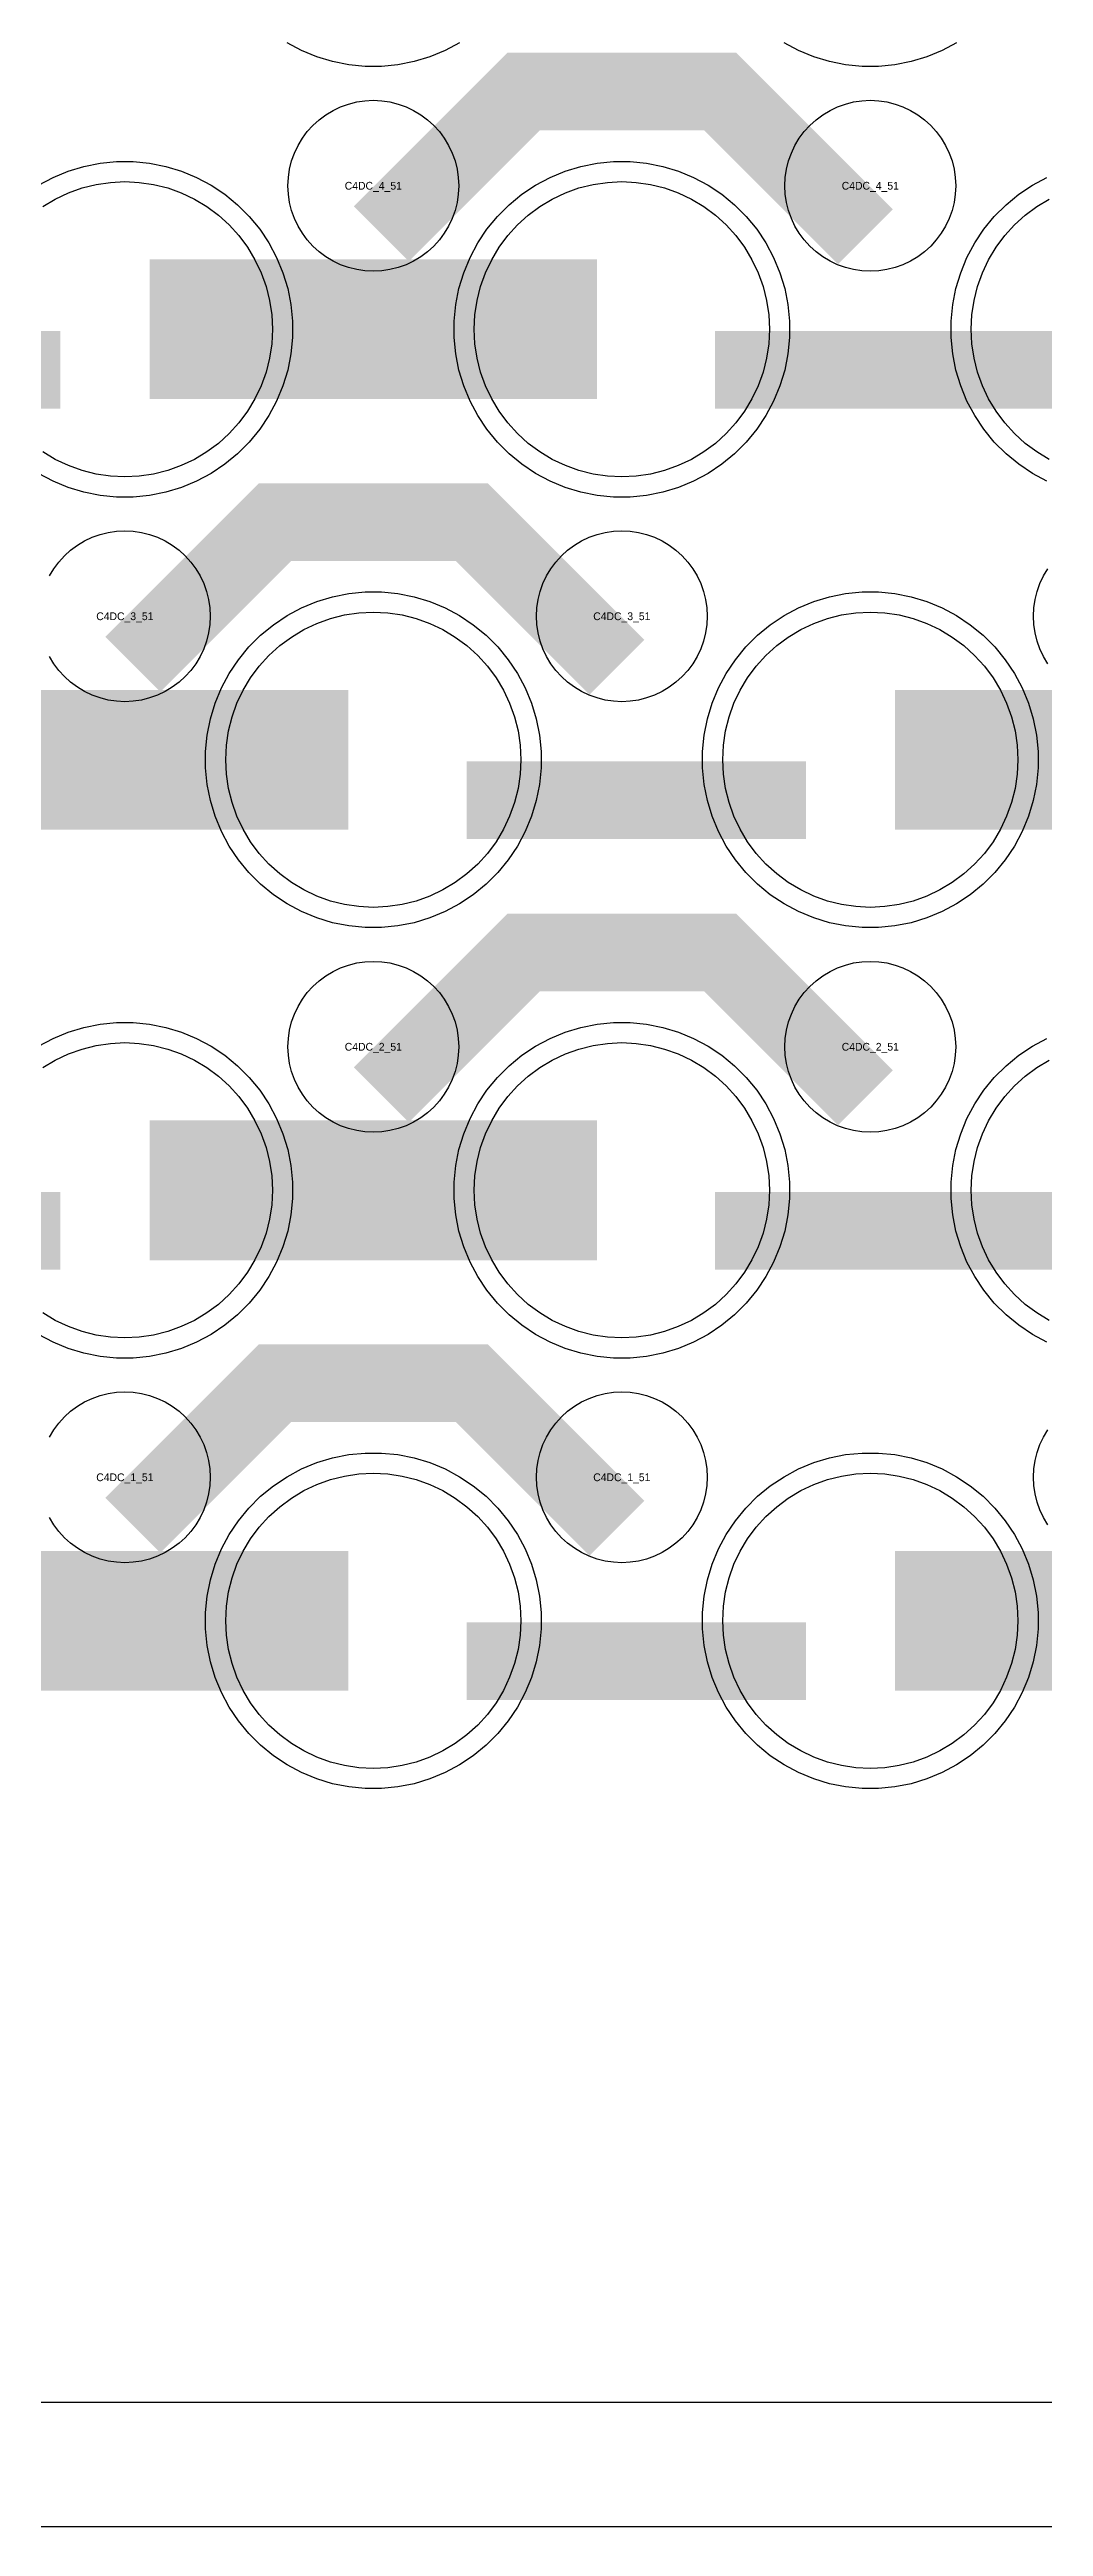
# Model space of a CAD drawing. Extents: x -11880 to 11880, y -14992 to 14992.
# Drawn here: x 4296 to 4616, y -14992 to -14195 of the extents above; entities that cross this region are included whole.
import ezdxf
from ezdxf.enums import TextEntityAlignment as Align

# ---------------------------------------------------------------- set-up
doc = ezdxf.new("R2010")
doc.units = 0
doc.header["$MEASUREMENT"] = 0
for name, color, linetype in [('GDS_775_DT_237', 138, 'CONTINUOUS'), ('OUTLINE', 30, 'CONTINUOUS'), ('RDL1_FS', 34, 'CONTINUOUS'), ('RDL_BS', 160, 'CONTINUOUS')]:
    doc.layers.add(name, color=color, linetype=linetype)

msp = doc.modelspace()

# ---------------------------------------------------------------- linework, layer by layer
at = {"layer": 'OUTLINE'}
for points in [[(-11880, -14992.5), (11880, -14992.5), (11880, 14992.5), (-11880, 14992.5)], [(-11840, -14952.5), (11840, -14952.5), (11840, 14952.5), (-11840, 14952.5)]]:
    msp.add_lwpolyline(points, close=True, dxfattribs=at)
at = {"layer": 'RDL1_FS', "color": 241, "true_color": 0xf7abae}
for points in [[(4293.605, -14245.808), (4297.605, -14243.41), (4301.819, -14241.418), (4306.209, -14239.846), (4310.732, -14238.714), (4315.343, -14238.03), (4320, -14237.801), (4324.657, -14238.03), (4329.268, -14238.714), (4333.791, -14239.846), (4338.181, -14241.418), (4342.395, -14243.41), (4346.395, -14245.808), (4350.14, -14248.586), (4353.594, -14251.716), (4356.724, -14255.17), (4359.502, -14258.915), (4361.9, -14262.915), (4363.892, -14267.129), (4365.464, -14271.519), (4366.596, -14276.042), (4367.28, -14280.653), (4367.509, -14285.31), (4367.28, -14289.967), (4366.596, -14294.578), (4365.464, -14299.101), (4363.892, -14303.491), (4361.9, -14307.705), (4359.502, -14311.705), (4356.724, -14315.45), (4353.594, -14318.904), (4350.14, -14322.034), (4346.395, -14324.812), (4342.395, -14327.21), (4338.181, -14329.202), (4333.791, -14330.774), (4329.268, -14331.906), (4324.657, -14332.59), (4320, -14332.819), (4315.343, -14332.59), (4310.732, -14331.906), (4306.209, -14330.774), (4301.819, -14329.202), (4297.605, -14327.21), (4293.605, -14324.812)], [(4617.605, -14327.21), (4613.605, -14324.812), (4609.86, -14322.034), (4606.406, -14318.904), (4603.276, -14315.45), (4600.498, -14311.705), (4598.1, -14307.705), (4596.108, -14303.491), (4594.536, -14299.101), (4593.404, -14294.578), (4592.72, -14289.967), (4592.491, -14285.31), (4592.72, -14280.653), (4593.404, -14276.042), (4594.536, -14271.519), (4596.108, -14267.129), (4598.1, -14262.915), (4600.498, -14258.915), (4603.276, -14255.17), (4606.406, -14251.716), (4609.86, -14248.586), (4613.605, -14245.808), (4617.605, -14243.41)], [(4293.605, -14522.933), (4297.605, -14520.535), (4301.819, -14518.543), (4306.209, -14516.971), (4310.732, -14515.839), (4315.343, -14515.155), (4320, -14514.926), (4324.657, -14515.155), (4329.268, -14515.839), (4333.791, -14516.971), (4338.181, -14518.543), (4342.395, -14520.535), (4346.395, -14522.933), (4350.14, -14525.711), (4353.594, -14528.841), (4356.724, -14532.295), (4359.502, -14536.04), (4361.9, -14540.04), (4363.892, -14544.254), (4365.464, -14548.644), (4366.596, -14553.167), (4367.28, -14557.778), (4367.509, -14562.435), (4367.28, -14567.092), (4366.596, -14571.703), (4365.464, -14576.226), (4363.892, -14580.616), (4361.9, -14584.83), (4359.502, -14588.83), (4356.724, -14592.575), (4353.594, -14596.029), (4350.14, -14599.159), (4346.395, -14601.937), (4342.395, -14604.335), (4338.181, -14606.327), (4333.791, -14607.899), (4329.268, -14609.031), (4324.657, -14609.715), (4320, -14609.944), (4315.343, -14609.715), (4310.732, -14609.031), (4306.209, -14607.899), (4301.819, -14606.327), (4297.605, -14604.335), (4293.605, -14601.937)], [(4617.605, -14604.335), (4613.605, -14601.937), (4609.86, -14599.159), (4606.406, -14596.029), (4603.276, -14592.575), (4600.498, -14588.83), (4598.1, -14584.83), (4596.108, -14580.616), (4594.536, -14576.226), (4593.404, -14571.703), (4592.72, -14567.092), (4592.491, -14562.435), (4592.72, -14557.778), (4593.404, -14553.167), (4594.536, -14548.644), (4596.108, -14544.254), (4598.1, -14540.04), (4600.498, -14536.04), (4603.276, -14532.295), (4606.406, -14528.841), (4609.86, -14525.711), (4613.605, -14522.933), (4617.605, -14520.535)]]:
    msp.add_lwpolyline(points, dxfattribs=at)
for points in [[(4480, -14332.819), (4475.343, -14332.59), (4470.732, -14331.906), (4466.209, -14330.774), (4461.819, -14329.202), (4457.605, -14327.21), (4453.605, -14324.812), (4449.86, -14322.034), (4446.406, -14318.904), (4443.276, -14315.45), (4440.498, -14311.705), (4438.1, -14307.705), (4436.108, -14303.491), (4434.536, -14299.101), (4433.404, -14294.578), (4432.72, -14289.967), (4432.491, -14285.31), (4432.72, -14280.653), (4433.404, -14276.042), (4434.536, -14271.519), (4436.108, -14267.129), (4438.1, -14262.915), (4440.498, -14258.915), (4443.276, -14255.17), (4446.406, -14251.716), (4449.86, -14248.586), (4453.605, -14245.808), (4457.605, -14243.41), (4461.819, -14241.418), (4466.209, -14239.846), (4470.732, -14238.714), (4475.343, -14238.03), (4480, -14237.801), (4484.657, -14238.03), (4489.268, -14238.714), (4493.791, -14239.846), (4498.181, -14241.418), (4502.395, -14243.41), (4506.395, -14245.808), (4510.14, -14248.586), (4513.594, -14251.716), (4516.724, -14255.17), (4519.502, -14258.915), (4521.9, -14262.915), (4523.892, -14267.129), (4525.464, -14271.519), (4526.596, -14276.042), (4527.28, -14280.653), (4527.509, -14285.31), (4527.28, -14289.967), (4526.596, -14294.578), (4525.464, -14299.101), (4523.892, -14303.491), (4521.9, -14307.705), (4519.502, -14311.705), (4516.724, -14315.45), (4513.594, -14318.904), (4510.14, -14322.034), (4506.395, -14324.812), (4502.395, -14327.21), (4498.181, -14329.202), (4493.791, -14330.774), (4489.268, -14331.906), (4484.657, -14332.59)], [(4400, -14471.379), (4395.343, -14471.15), (4390.732, -14470.466), (4386.209, -14469.334), (4381.819, -14467.762), (4377.605, -14465.77), (4373.605, -14463.372), (4369.86, -14460.594), (4366.406, -14457.464), (4363.276, -14454.01), (4360.498, -14450.265), (4358.1, -14446.265), (4356.108, -14442.051), (4354.536, -14437.661), (4353.404, -14433.138), (4352.72, -14428.527), (4352.491, -14423.87), (4352.72, -14419.213), (4353.404, -14414.602), (4354.536, -14410.079), (4356.108, -14405.689), (4358.1, -14401.475), (4360.498, -14397.475), (4363.276, -14393.73), (4366.406, -14390.276), (4369.86, -14387.146), (4373.605, -14384.368), (4377.605, -14381.97), (4381.819, -14379.978), (4386.209, -14378.406), (4390.732, -14377.274), (4395.343, -14376.59), (4400, -14376.361), (4404.657, -14376.59), (4409.268, -14377.274), (4413.791, -14378.406), (4418.181, -14379.978), (4422.395, -14381.97), (4426.395, -14384.368), (4430.14, -14387.146), (4433.594, -14390.276), (4436.724, -14393.73), (4439.502, -14397.475), (4441.9, -14401.475), (4443.892, -14405.689), (4445.464, -14410.079), (4446.596, -14414.602), (4447.28, -14419.213), (4447.509, -14423.87), (4447.28, -14428.527), (4446.596, -14433.138), (4445.464, -14437.661), (4443.892, -14442.051), (4441.9, -14446.265), (4439.502, -14450.265), (4436.724, -14454.01), (4433.594, -14457.464), (4430.14, -14460.594), (4426.395, -14463.372), (4422.395, -14465.77), (4418.181, -14467.762), (4413.791, -14469.334), (4409.268, -14470.466), (4404.657, -14471.15)], [(4560, -14471.379), (4555.343, -14471.15), (4550.732, -14470.466), (4546.209, -14469.334), (4541.819, -14467.762), (4537.605, -14465.77), (4533.605, -14463.372), (4529.86, -14460.594), (4526.406, -14457.464), (4523.276, -14454.01), (4520.498, -14450.265), (4518.1, -14446.265), (4516.108, -14442.051), (4514.536, -14437.661), (4513.404, -14433.138), (4512.72, -14428.527), (4512.491, -14423.87), (4512.72, -14419.213), (4513.404, -14414.602), (4514.536, -14410.079), (4516.108, -14405.689), (4518.1, -14401.475), (4520.498, -14397.475), (4523.276, -14393.73), (4526.406, -14390.276), (4529.86, -14387.146), (4533.605, -14384.368), (4537.605, -14381.97), (4541.819, -14379.978), (4546.209, -14378.406), (4550.732, -14377.274), (4555.343, -14376.59), (4560, -14376.361), (4564.657, -14376.59), (4569.268, -14377.274), (4573.791, -14378.406), (4578.181, -14379.978), (4582.395, -14381.97), (4586.395, -14384.368), (4590.14, -14387.146), (4593.594, -14390.276), (4596.724, -14393.73), (4599.502, -14397.475), (4601.9, -14401.475), (4603.892, -14405.689), (4605.464, -14410.079), (4606.596, -14414.602), (4607.28, -14419.213), (4607.509, -14423.87), (4607.28, -14428.527), (4606.596, -14433.138), (4605.464, -14437.661), (4603.892, -14442.051), (4601.9, -14446.265), (4599.502, -14450.265), (4596.724, -14454.01), (4593.594, -14457.464), (4590.14, -14460.594), (4586.395, -14463.372), (4582.395, -14465.77), (4578.181, -14467.762), (4573.791, -14469.334), (4569.268, -14470.466), (4564.657, -14471.15)], [(4480, -14609.944), (4475.343, -14609.715), (4470.732, -14609.031), (4466.209, -14607.899), (4461.819, -14606.327), (4457.605, -14604.335), (4453.605, -14601.937), (4449.86, -14599.159), (4446.406, -14596.029), (4443.276, -14592.575), (4440.498, -14588.83), (4438.1, -14584.83), (4436.108, -14580.616), (4434.536, -14576.226), (4433.404, -14571.703), (4432.72, -14567.092), (4432.491, -14562.435), (4432.72, -14557.778), (4433.404, -14553.167), (4434.536, -14548.644), (4436.108, -14544.254), (4438.1, -14540.04), (4440.498, -14536.04), (4443.276, -14532.295), (4446.406, -14528.841), (4449.86, -14525.711), (4453.605, -14522.933), (4457.605, -14520.535), (4461.819, -14518.543), (4466.209, -14516.971), (4470.732, -14515.839), (4475.343, -14515.155), (4480, -14514.926), (4484.657, -14515.155), (4489.268, -14515.839), (4493.791, -14516.971), (4498.181, -14518.543), (4502.395, -14520.535), (4506.395, -14522.933), (4510.14, -14525.711), (4513.594, -14528.841), (4516.724, -14532.295), (4519.502, -14536.04), (4521.9, -14540.04), (4523.892, -14544.254), (4525.464, -14548.644), (4526.596, -14553.167), (4527.28, -14557.778), (4527.509, -14562.435), (4527.28, -14567.092), (4526.596, -14571.703), (4525.464, -14576.226), (4523.892, -14580.616), (4521.9, -14584.83), (4519.502, -14588.83), (4516.724, -14592.575), (4513.594, -14596.029), (4510.14, -14599.159), (4506.395, -14601.937), (4502.395, -14604.335), (4498.181, -14606.327), (4493.791, -14607.899), (4489.268, -14609.031), (4484.657, -14609.715)]]:
    msp.add_lwpolyline(points, close=True, dxfattribs=at)
for points in [[(4328.002, -14285.31, 45, 45, 0), (4400.002, -14285.31, 45, 45, 0)], [(4400.002, -14285.31, 45, 45, 0), (4472.002, -14285.31, 45, 45, 0)], [(4248.002, -14423.87, 45, 45, 0), (4320.002, -14423.87, 45, 45, 0)], [(4320.002, -14423.87, 45, 45, 0), (4392.002, -14423.87, 45, 45, 0)], [(4568.002, -14423.87, 45, 45, 0), (4640.002, -14423.87, 45, 45, 0)], [(4328.002, -14562.435, 45, 45, 0), (4400.002, -14562.435, 45, 45, 0)], [(4400.002, -14562.435, 45, 45, 0), (4472.002, -14562.435, 45, 45, 0)]]:
    msp.add_lwpolyline(points, format="xyseb", dxfattribs=at)
at = {"layer": 'RDL1_FS'}
for points in [[(4400, -14748.509), (4395.343, -14748.28), (4390.732, -14747.596), (4386.209, -14746.464), (4381.819, -14744.892), (4377.605, -14742.9), (4373.605, -14740.502), (4369.86, -14737.724), (4366.406, -14734.594), (4363.276, -14731.14), (4360.498, -14727.395), (4358.1, -14723.395), (4356.108, -14719.181), (4354.536, -14714.791), (4353.404, -14710.268), (4352.72, -14705.657), (4352.491, -14701), (4352.72, -14696.343), (4353.404, -14691.732), (4354.536, -14687.209), (4356.108, -14682.819), (4358.1, -14678.605), (4360.498, -14674.605), (4363.276, -14670.86), (4366.406, -14667.406), (4369.86, -14664.276), (4373.605, -14661.498), (4377.605, -14659.1), (4381.819, -14657.108), (4386.209, -14655.536), (4390.732, -14654.404), (4395.343, -14653.72), (4400, -14653.491), (4404.657, -14653.72), (4409.268, -14654.404), (4413.791, -14655.536), (4418.181, -14657.108), (4422.395, -14659.1), (4426.395, -14661.498), (4430.14, -14664.276), (4433.594, -14667.406), (4436.724, -14670.86), (4439.502, -14674.605), (4441.9, -14678.605), (4443.892, -14682.819), (4445.464, -14687.209), (4446.596, -14691.732), (4447.28, -14696.343), (4447.509, -14701), (4447.28, -14705.657), (4446.596, -14710.268), (4445.464, -14714.791), (4443.892, -14719.181), (4441.9, -14723.395), (4439.502, -14727.395), (4436.724, -14731.14), (4433.594, -14734.594), (4430.14, -14737.724), (4426.395, -14740.502), (4422.395, -14742.9), (4418.181, -14744.892), (4413.791, -14746.464), (4409.268, -14747.596), (4404.657, -14748.28)], [(4560, -14748.509), (4555.343, -14748.28), (4550.732, -14747.596), (4546.209, -14746.464), (4541.819, -14744.892), (4537.605, -14742.9), (4533.605, -14740.502), (4529.86, -14737.724), (4526.406, -14734.594), (4523.276, -14731.14), (4520.498, -14727.395), (4518.1, -14723.395), (4516.108, -14719.181), (4514.536, -14714.791), (4513.404, -14710.268), (4512.72, -14705.657), (4512.491, -14701), (4512.72, -14696.343), (4513.404, -14691.732), (4514.536, -14687.209), (4516.108, -14682.819), (4518.1, -14678.605), (4520.498, -14674.605), (4523.276, -14670.86), (4526.406, -14667.406), (4529.86, -14664.276), (4533.605, -14661.498), (4537.605, -14659.1), (4541.819, -14657.108), (4546.209, -14655.536), (4550.732, -14654.404), (4555.343, -14653.72), (4560, -14653.491), (4564.657, -14653.72), (4569.268, -14654.404), (4573.791, -14655.536), (4578.181, -14657.108), (4582.395, -14659.1), (4586.395, -14661.498), (4590.14, -14664.276), (4593.594, -14667.406), (4596.724, -14670.86), (4599.502, -14674.605), (4601.9, -14678.605), (4603.892, -14682.819), (4605.464, -14687.209), (4606.596, -14691.732), (4607.28, -14696.343), (4607.509, -14701), (4607.28, -14705.657), (4606.596, -14710.268), (4605.464, -14714.791), (4603.892, -14719.181), (4601.9, -14723.395), (4599.502, -14727.395), (4596.724, -14731.14), (4593.594, -14734.594), (4590.14, -14737.724), (4586.395, -14740.502), (4582.395, -14742.9), (4578.181, -14744.892), (4573.791, -14746.464), (4569.268, -14747.596), (4564.657, -14748.28)]]:
    msp.add_lwpolyline(points, close=True, dxfattribs=at)
for points in [[(4248.002, -14701, 45, 45, 0), (4320.002, -14701, 45, 45, 0)], [(4320.002, -14701, 45, 45, 0), (4392.002, -14701, 45, 45, 0)], [(4568.002, -14701, 45, 45, 0), (4640.002, -14701, 45, 45, 0)]]:
    msp.add_lwpolyline(points, format="xyseb", dxfattribs=at)
at = {"layer": 'RDL_BS', "color": 241, "true_color": 0xf7abae}
for points in [[(4427.777, -14193.128), (4423.115, -14195.62), (4418.205, -14197.651), (4413.165, -14199.182), (4407.938, -14200.228), (4402.644, -14200.745), (4397.356, -14200.745), (4392.062, -14200.228), (4386.835, -14199.182), (4381.795, -14197.651), (4376.885, -14195.62), (4372.223, -14193.128)], [(4587.777, -14193.128), (4583.115, -14195.62), (4578.205, -14197.651), (4573.165, -14199.182), (4567.938, -14200.228), (4562.644, -14200.745), (4557.356, -14200.745), (4552.062, -14200.228), (4546.835, -14199.182), (4541.795, -14197.651), (4536.885, -14195.62), (4532.223, -14193.128)], [(4292.223, -14238.927), (4296.885, -14236.435), (4301.795, -14234.404), (4306.835, -14232.873), (4312.062, -14231.827), (4317.356, -14231.31), (4322.644, -14231.31), (4327.938, -14231.827), (4333.165, -14232.873), (4338.205, -14234.404), (4343.115, -14236.435), (4347.777, -14238.927), (4352.191, -14241.874), (4356.292, -14245.236), (4360.074, -14249.018), (4363.436, -14253.119), (4366.383, -14257.533), (4368.875, -14262.195), (4370.906, -14267.105), (4372.437, -14272.145), (4373.483, -14277.372), (4374, -14282.666), (4374, -14287.954), (4373.483, -14293.248), (4372.437, -14298.475), (4370.906, -14303.515), (4368.875, -14308.425), (4366.383, -14313.087), (4363.436, -14317.501), (4360.074, -14321.602), (4356.292, -14325.384), (4352.191, -14328.746), (4347.777, -14331.693), (4343.115, -14334.185), (4338.205, -14336.216), (4333.165, -14337.747), (4327.938, -14338.793), (4322.644, -14339.31), (4317.356, -14339.31), (4312.062, -14338.793), (4306.835, -14337.747), (4301.795, -14336.216), (4296.885, -14334.185), (4292.223, -14331.693)], [(4616.885, -14334.185), (4612.223, -14331.693), (4607.809, -14328.746), (4603.708, -14325.384), (4599.926, -14321.602), (4596.564, -14317.501), (4593.617, -14313.087), (4591.125, -14308.425), (4589.094, -14303.515), (4587.563, -14298.475), (4586.517, -14293.248), (4586, -14287.954), (4586, -14282.666), (4586.517, -14277.372), (4587.563, -14272.145), (4589.094, -14267.105), (4591.125, -14262.195), (4593.617, -14257.533), (4596.564, -14253.119), (4599.926, -14249.018), (4603.708, -14245.236), (4607.809, -14241.874), (4612.223, -14238.927), (4616.885, -14236.435)], [(4292.223, -14516.052), (4296.885, -14513.56), (4301.795, -14511.529), (4306.835, -14509.998), (4312.062, -14508.952), (4317.356, -14508.435), (4322.644, -14508.435), (4327.938, -14508.952), (4333.165, -14509.998), (4338.205, -14511.529), (4343.115, -14513.56), (4347.777, -14516.052), (4352.191, -14518.999), (4356.292, -14522.361), (4360.074, -14526.143), (4363.436, -14530.244), (4366.383, -14534.658), (4368.875, -14539.32), (4370.906, -14544.23), (4372.437, -14549.27), (4373.483, -14554.497), (4374, -14559.791), (4374, -14565.079), (4373.483, -14570.373), (4372.437, -14575.6), (4370.906, -14580.64), (4368.875, -14585.55), (4366.383, -14590.212), (4363.436, -14594.626), (4360.074, -14598.727), (4356.292, -14602.509), (4352.191, -14605.871), (4347.777, -14608.818), (4343.115, -14611.31), (4338.205, -14613.341), (4333.165, -14614.872), (4327.938, -14615.918), (4322.644, -14616.435), (4317.356, -14616.435), (4312.062, -14615.918), (4306.835, -14614.872), (4301.795, -14613.341), (4296.885, -14611.31), (4292.223, -14608.818)], [(4616.885, -14611.31), (4612.223, -14608.818), (4607.809, -14605.871), (4603.708, -14602.509), (4599.926, -14598.727), (4596.564, -14594.626), (4593.617, -14590.212), (4591.125, -14585.55), (4589.094, -14580.64), (4587.563, -14575.6), (4586.517, -14570.373), (4586, -14565.079), (4586, -14559.791), (4586.517, -14554.497), (4587.563, -14549.27), (4589.094, -14544.23), (4591.125, -14539.32), (4593.617, -14534.658), (4596.564, -14530.244), (4599.926, -14526.143), (4603.708, -14522.361), (4607.809, -14518.999), (4612.223, -14516.052), (4616.885, -14513.56)]]:
    msp.add_lwpolyline(points, dxfattribs=at)
at = {"layer": 'RDL_BS'}
for points in [[(4402.562, -14254.624, 25, 25, 0), (4448.377, -14208.809, 25, 25, 0), (4481.93, -14208.809, 25, 25, 0)], [(4558.401, -14255.523, 25, 25, 0), (4511.687, -14208.809, 25, 25, 0), (4481.929, -14208.809, 25, 25, 0)], [(4322.562, -14393.184, 25, 25, 0), (4368.377, -14347.369, 25, 25, 0), (4401.93, -14347.369, 25, 25, 0)], [(4478.401, -14394.083, 25, 25, 0), (4431.687, -14347.369, 25, 25, 0), (4401.929, -14347.369, 25, 25, 0)], [(4402.562, -14531.749, 25, 25, 0), (4448.377, -14485.934, 25, 25, 0), (4481.93, -14485.934, 25, 25, 0)], [(4558.401, -14532.648, 25, 25, 0), (4511.687, -14485.934, 25, 25, 0), (4481.929, -14485.934, 25, 25, 0)], [(4322.562, -14670.314, 25, 25, 0), (4368.377, -14624.499, 25, 25, 0), (4401.93, -14624.499, 25, 25, 0)], [(4478.401, -14671.213, 25, 25, 0), (4431.687, -14624.499, 25, 25, 0), (4401.929, -14624.499, 25, 25, 0)], [(4430.016, -14714.013, 25, 25, 0), (4539.281, -14714.013, 25, 25, 0)]]:
    msp.add_lwpolyline(points, format="xyseb", dxfattribs=at)
for points in [[(4400, -14266.616), (4397.307, -14266.484), (4394.635, -14266.088), (4392.016, -14265.431), (4389.481, -14264.524), (4387.044, -14263.372), (4384.72, -14261.979), (4382.557, -14260.376), (4380.558, -14258.564), (4378.746, -14256.565), (4377.143, -14254.402), (4375.75, -14252.078), (4374.598, -14249.641), (4373.691, -14247.106), (4373.034, -14244.487), (4372.638, -14241.815), (4372.506, -14239.122), (4372.638, -14236.429), (4373.034, -14233.757), (4373.691, -14231.138), (4374.598, -14228.603), (4375.75, -14226.166), (4377.143, -14223.842), (4378.746, -14221.679), (4380.558, -14219.68), (4382.557, -14217.868), (4384.72, -14216.265), (4387.044, -14214.872), (4389.481, -14213.72), (4392.016, -14212.813), (4394.635, -14212.156), (4397.307, -14211.76), (4400, -14211.628), (4402.693, -14211.76), (4405.365, -14212.156), (4407.984, -14212.813), (4410.519, -14213.72), (4412.956, -14214.872), (4415.28, -14216.265), (4417.443, -14217.868), (4419.442, -14219.68), (4421.254, -14221.679), (4422.857, -14223.842), (4424.25, -14226.166), (4425.402, -14228.603), (4426.309, -14231.138), (4426.966, -14233.757), (4427.362, -14236.429), (4427.494, -14239.122), (4427.362, -14241.815), (4426.966, -14244.487), (4426.309, -14247.106), (4425.402, -14249.641), (4424.25, -14252.078), (4422.857, -14254.402), (4421.254, -14256.565), (4419.442, -14258.564), (4417.443, -14260.376), (4415.28, -14261.979), (4412.956, -14263.372), (4410.519, -14264.524), (4407.984, -14265.431), (4405.365, -14266.088), (4402.693, -14266.484)], [(4560, -14266.616), (4557.307, -14266.484), (4554.635, -14266.088), (4552.016, -14265.431), (4549.481, -14264.524), (4547.044, -14263.372), (4544.72, -14261.979), (4542.557, -14260.376), (4540.558, -14258.564), (4538.746, -14256.565), (4537.143, -14254.402), (4535.75, -14252.078), (4534.598, -14249.641), (4533.691, -14247.106), (4533.034, -14244.487), (4532.638, -14241.815), (4532.506, -14239.122), (4532.638, -14236.429), (4533.034, -14233.757), (4533.691, -14231.138), (4534.598, -14228.603), (4535.75, -14226.166), (4537.143, -14223.842), (4538.746, -14221.679), (4540.558, -14219.68), (4542.557, -14217.868), (4544.72, -14216.265), (4547.044, -14214.872), (4549.481, -14213.72), (4552.016, -14212.813), (4554.635, -14212.156), (4557.307, -14211.76), (4560, -14211.628), (4562.693, -14211.76), (4565.365, -14212.156), (4567.984, -14212.813), (4570.519, -14213.72), (4572.956, -14214.872), (4575.28, -14216.265), (4577.443, -14217.868), (4579.442, -14219.68), (4581.254, -14221.679), (4582.857, -14223.842), (4584.25, -14226.166), (4585.402, -14228.603), (4586.309, -14231.138), (4586.966, -14233.757), (4587.362, -14236.429), (4587.494, -14239.122), (4587.362, -14241.815), (4586.966, -14244.487), (4586.309, -14247.106), (4585.402, -14249.641), (4584.25, -14252.078), (4582.857, -14254.402), (4581.254, -14256.565), (4579.442, -14258.564), (4577.443, -14260.376), (4575.28, -14261.979), (4572.956, -14263.372), (4570.519, -14264.524), (4567.984, -14265.431), (4565.365, -14266.088), (4562.693, -14266.484)], [(4480, -14405.176), (4477.307, -14405.044), (4474.635, -14404.648), (4472.016, -14403.991), (4469.481, -14403.084), (4467.044, -14401.932), (4464.72, -14400.539), (4462.557, -14398.936), (4460.558, -14397.124), (4458.746, -14395.125), (4457.143, -14392.962), (4455.75, -14390.638), (4454.598, -14388.201), (4453.691, -14385.666), (4453.034, -14383.047), (4452.638, -14380.375), (4452.506, -14377.682), (4452.638, -14374.989), (4453.034, -14372.317), (4453.691, -14369.698), (4454.598, -14367.163), (4455.75, -14364.726), (4457.143, -14362.402), (4458.746, -14360.239), (4460.558, -14358.24), (4462.557, -14356.428), (4464.72, -14354.825), (4467.044, -14353.432), (4469.481, -14352.28), (4472.016, -14351.373), (4474.635, -14350.716), (4477.307, -14350.32), (4480, -14350.188), (4482.693, -14350.32), (4485.365, -14350.716), (4487.984, -14351.373), (4490.519, -14352.28), (4492.956, -14353.432), (4495.28, -14354.825), (4497.443, -14356.428), (4499.442, -14358.24), (4501.254, -14360.239), (4502.857, -14362.402), (4504.25, -14364.726), (4505.402, -14367.163), (4506.309, -14369.698), (4506.966, -14372.317), (4507.362, -14374.989), (4507.494, -14377.682), (4507.362, -14380.375), (4506.966, -14383.047), (4506.309, -14385.666), (4505.402, -14388.201), (4504.25, -14390.638), (4502.857, -14392.962), (4501.254, -14395.125), (4499.442, -14397.124), (4497.443, -14398.936), (4495.28, -14400.539), (4492.956, -14401.932), (4490.519, -14403.084), (4487.984, -14403.991), (4485.365, -14404.648), (4482.693, -14405.044)], [(4400, -14543.741), (4397.307, -14543.609), (4394.635, -14543.213), (4392.016, -14542.556), (4389.481, -14541.649), (4387.044, -14540.497), (4384.72, -14539.104), (4382.557, -14537.501), (4380.558, -14535.689), (4378.746, -14533.69), (4377.143, -14531.527), (4375.75, -14529.203), (4374.598, -14526.766), (4373.691, -14524.231), (4373.034, -14521.612), (4372.638, -14518.94), (4372.506, -14516.247), (4372.638, -14513.554), (4373.034, -14510.882), (4373.691, -14508.263), (4374.598, -14505.728), (4375.75, -14503.291), (4377.143, -14500.967), (4378.746, -14498.804), (4380.558, -14496.805), (4382.557, -14494.993), (4384.72, -14493.39), (4387.044, -14491.997), (4389.481, -14490.845), (4392.016, -14489.938), (4394.635, -14489.281), (4397.307, -14488.885), (4400, -14488.753), (4402.693, -14488.885), (4405.365, -14489.281), (4407.984, -14489.938), (4410.519, -14490.845), (4412.956, -14491.997), (4415.28, -14493.39), (4417.443, -14494.993), (4419.442, -14496.805), (4421.254, -14498.804), (4422.857, -14500.967), (4424.25, -14503.291), (4425.402, -14505.728), (4426.309, -14508.263), (4426.966, -14510.882), (4427.362, -14513.554), (4427.494, -14516.247), (4427.362, -14518.94), (4426.966, -14521.612), (4426.309, -14524.231), (4425.402, -14526.766), (4424.25, -14529.203), (4422.857, -14531.527), (4421.254, -14533.69), (4419.442, -14535.689), (4417.443, -14537.501), (4415.28, -14539.104), (4412.956, -14540.497), (4410.519, -14541.649), (4407.984, -14542.556), (4405.365, -14543.213), (4402.693, -14543.609)], [(4560, -14543.741), (4557.307, -14543.609), (4554.635, -14543.213), (4552.016, -14542.556), (4549.481, -14541.649), (4547.044, -14540.497), (4544.72, -14539.104), (4542.557, -14537.501), (4540.558, -14535.689), (4538.746, -14533.69), (4537.143, -14531.527), (4535.75, -14529.203), (4534.598, -14526.766), (4533.691, -14524.231), (4533.034, -14521.612), (4532.638, -14518.94), (4532.506, -14516.247), (4532.638, -14513.554), (4533.034, -14510.882), (4533.691, -14508.263), (4534.598, -14505.728), (4535.75, -14503.291), (4537.143, -14500.967), (4538.746, -14498.804), (4540.558, -14496.805), (4542.557, -14494.993), (4544.72, -14493.39), (4547.044, -14491.997), (4549.481, -14490.845), (4552.016, -14489.938), (4554.635, -14489.281), (4557.307, -14488.885), (4560, -14488.753), (4562.693, -14488.885), (4565.365, -14489.281), (4567.984, -14489.938), (4570.519, -14490.845), (4572.956, -14491.997), (4575.28, -14493.39), (4577.443, -14494.993), (4579.442, -14496.805), (4581.254, -14498.804), (4582.857, -14500.967), (4584.25, -14503.291), (4585.402, -14505.728), (4586.309, -14508.263), (4586.966, -14510.882), (4587.362, -14513.554), (4587.494, -14516.247), (4587.362, -14518.94), (4586.966, -14521.612), (4586.309, -14524.231), (4585.402, -14526.766), (4584.25, -14529.203), (4582.857, -14531.527), (4581.254, -14533.69), (4579.442, -14535.689), (4577.443, -14537.501), (4575.28, -14539.104), (4572.956, -14540.497), (4570.519, -14541.649), (4567.984, -14542.556), (4565.365, -14543.213), (4562.693, -14543.609)], [(4480, -14682.306), (4477.307, -14682.174), (4474.635, -14681.778), (4472.016, -14681.121), (4469.481, -14680.214), (4467.044, -14679.062), (4464.72, -14677.669), (4462.557, -14676.066), (4460.558, -14674.254), (4458.746, -14672.255), (4457.143, -14670.092), (4455.75, -14667.768), (4454.598, -14665.331), (4453.691, -14662.796), (4453.034, -14660.177), (4452.638, -14657.505), (4452.506, -14654.812), (4452.638, -14652.119), (4453.034, -14649.447), (4453.691, -14646.828), (4454.598, -14644.293), (4455.75, -14641.856), (4457.143, -14639.532), (4458.746, -14637.369), (4460.558, -14635.37), (4462.557, -14633.558), (4464.72, -14631.955), (4467.044, -14630.562), (4469.481, -14629.41), (4472.016, -14628.503), (4474.635, -14627.846), (4477.307, -14627.45), (4480, -14627.318), (4482.693, -14627.45), (4485.365, -14627.846), (4487.984, -14628.503), (4490.519, -14629.41), (4492.956, -14630.562), (4495.28, -14631.955), (4497.443, -14633.558), (4499.442, -14635.37), (4501.254, -14637.369), (4502.857, -14639.532), (4504.25, -14641.856), (4505.402, -14644.293), (4506.309, -14646.828), (4506.966, -14649.447), (4507.362, -14652.119), (4507.494, -14654.812), (4507.362, -14657.505), (4506.966, -14660.177), (4506.309, -14662.796), (4505.402, -14665.331), (4504.25, -14667.768), (4502.857, -14670.092), (4501.254, -14672.255), (4499.442, -14674.254), (4497.443, -14676.066), (4495.28, -14677.669), (4492.956, -14679.062), (4490.519, -14680.214), (4487.984, -14681.121), (4485.365, -14681.778), (4482.693, -14682.174)], [(4397.356, -14755), (4392.062, -14754.483), (4386.835, -14753.437), (4381.795, -14751.906), (4376.885, -14749.875), (4372.223, -14747.383), (4367.809, -14744.436), (4363.708, -14741.074), (4359.926, -14737.292), (4356.564, -14733.191), (4353.617, -14728.777), (4351.125, -14724.115), (4349.094, -14719.205), (4347.563, -14714.165), (4346.517, -14708.938), (4346, -14703.644), (4346, -14698.356), (4346.517, -14693.062), (4347.563, -14687.835), (4349.094, -14682.795), (4351.125, -14677.885), (4353.617, -14673.223), (4356.564, -14668.809), (4359.926, -14664.708), (4363.708, -14660.926), (4367.809, -14657.564), (4372.223, -14654.617), (4376.885, -14652.125), (4381.795, -14650.094), (4386.835, -14648.563), (4392.062, -14647.517), (4397.356, -14647), (4402.644, -14647), (4407.938, -14647.517), (4413.165, -14648.563), (4418.205, -14650.094), (4423.115, -14652.125), (4427.777, -14654.617), (4432.191, -14657.564), (4436.292, -14660.926), (4440.074, -14664.708), (4443.436, -14668.809), (4446.383, -14673.223), (4448.875, -14677.885), (4450.906, -14682.795), (4452.437, -14687.835), (4453.483, -14693.062), (4454, -14698.356), (4454, -14703.644), (4453.483, -14708.938), (4452.437, -14714.165), (4450.906, -14719.205), (4448.875, -14724.115), (4446.383, -14728.777), (4443.436, -14733.191), (4440.074, -14737.292), (4436.292, -14741.074), (4432.191, -14744.436), (4427.777, -14747.383), (4423.115, -14749.875), (4418.205, -14751.906), (4413.165, -14753.437), (4407.938, -14754.483), (4402.644, -14755)], [(4557.356, -14755), (4552.062, -14754.483), (4546.835, -14753.437), (4541.795, -14751.906), (4536.885, -14749.875), (4532.223, -14747.383), (4527.809, -14744.436), (4523.708, -14741.074), (4519.926, -14737.292), (4516.564, -14733.191), (4513.617, -14728.777), (4511.125, -14724.115), (4509.094, -14719.205), (4507.563, -14714.165), (4506.517, -14708.938), (4506, -14703.644), (4506, -14698.356), (4506.517, -14693.062), (4507.563, -14687.835), (4509.094, -14682.795), (4511.125, -14677.885), (4513.617, -14673.223), (4516.564, -14668.809), (4519.926, -14664.708), (4523.708, -14660.926), (4527.809, -14657.564), (4532.223, -14654.617), (4536.885, -14652.125), (4541.795, -14650.094), (4546.835, -14648.563), (4552.062, -14647.517), (4557.356, -14647), (4562.644, -14647), (4567.938, -14647.517), (4573.165, -14648.563), (4578.205, -14650.094), (4583.115, -14652.125), (4587.777, -14654.617), (4592.191, -14657.564), (4596.292, -14660.926), (4600.074, -14664.708), (4603.436, -14668.809), (4606.383, -14673.223), (4608.875, -14677.885), (4610.906, -14682.795), (4612.437, -14687.835), (4613.483, -14693.062), (4614, -14698.356), (4614, -14703.644), (4613.483, -14708.938), (4612.437, -14714.165), (4610.906, -14719.205), (4608.875, -14724.115), (4606.383, -14728.777), (4603.436, -14733.191), (4600.074, -14737.292), (4596.292, -14741.074), (4592.191, -14744.436), (4587.777, -14747.383), (4583.115, -14749.875), (4578.205, -14751.906), (4573.165, -14753.437), (4567.938, -14754.483), (4562.644, -14755)]]:
    msp.add_lwpolyline(points, close=True, dxfattribs=at)
at = {"layer": 'RDL_BS', "color": 241, "true_color": 0xf7abae}
for points in [[(4477.356, -14339.31), (4472.062, -14338.793), (4466.835, -14337.747), (4461.795, -14336.216), (4456.885, -14334.185), (4452.223, -14331.693), (4447.809, -14328.746), (4443.708, -14325.384), (4439.926, -14321.602), (4436.564, -14317.501), (4433.617, -14313.087), (4431.125, -14308.425), (4429.094, -14303.515), (4427.563, -14298.475), (4426.517, -14293.248), (4426, -14287.954), (4426, -14282.666), (4426.517, -14277.372), (4427.563, -14272.145), (4429.094, -14267.105), (4431.125, -14262.195), (4433.617, -14257.533), (4436.564, -14253.119), (4439.926, -14249.018), (4443.708, -14245.236), (4447.809, -14241.874), (4452.223, -14238.927), (4456.885, -14236.435), (4461.795, -14234.404), (4466.835, -14232.873), (4472.062, -14231.827), (4477.356, -14231.31), (4482.644, -14231.31), (4487.938, -14231.827), (4493.165, -14232.873), (4498.205, -14234.404), (4503.115, -14236.435), (4507.777, -14238.927), (4512.191, -14241.874), (4516.292, -14245.236), (4520.074, -14249.018), (4523.436, -14253.119), (4526.383, -14257.533), (4528.875, -14262.195), (4530.906, -14267.105), (4532.437, -14272.145), (4533.483, -14277.372), (4534, -14282.666), (4534, -14287.954), (4533.483, -14293.248), (4532.437, -14298.475), (4530.906, -14303.515), (4528.875, -14308.425), (4526.383, -14313.087), (4523.436, -14317.501), (4520.074, -14321.602), (4516.292, -14325.384), (4512.191, -14328.746), (4507.777, -14331.693), (4503.115, -14334.185), (4498.205, -14336.216), (4493.165, -14337.747), (4487.938, -14338.793), (4482.644, -14339.31)], [(4397.356, -14477.87), (4392.062, -14477.353), (4386.835, -14476.307), (4381.795, -14474.776), (4376.885, -14472.745), (4372.223, -14470.253), (4367.809, -14467.306), (4363.708, -14463.944), (4359.926, -14460.162), (4356.564, -14456.061), (4353.617, -14451.647), (4351.125, -14446.985), (4349.094, -14442.075), (4347.563, -14437.035), (4346.517, -14431.808), (4346, -14426.514), (4346, -14421.226), (4346.517, -14415.932), (4347.563, -14410.705), (4349.094, -14405.665), (4351.125, -14400.755), (4353.617, -14396.093), (4356.564, -14391.679), (4359.926, -14387.578), (4363.708, -14383.796), (4367.809, -14380.434), (4372.223, -14377.487), (4376.885, -14374.995), (4381.795, -14372.964), (4386.835, -14371.433), (4392.062, -14370.387), (4397.356, -14369.87), (4402.644, -14369.87), (4407.938, -14370.387), (4413.165, -14371.433), (4418.205, -14372.964), (4423.115, -14374.995), (4427.777, -14377.487), (4432.191, -14380.434), (4436.292, -14383.796), (4440.074, -14387.578), (4443.436, -14391.679), (4446.383, -14396.093), (4448.875, -14400.755), (4450.906, -14405.665), (4452.437, -14410.705), (4453.483, -14415.932), (4454, -14421.226), (4454, -14426.514), (4453.483, -14431.808), (4452.437, -14437.035), (4450.906, -14442.075), (4448.875, -14446.985), (4446.383, -14451.647), (4443.436, -14456.061), (4440.074, -14460.162), (4436.292, -14463.944), (4432.191, -14467.306), (4427.777, -14470.253), (4423.115, -14472.745), (4418.205, -14474.776), (4413.165, -14476.307), (4407.938, -14477.353), (4402.644, -14477.87)], [(4557.356, -14477.87), (4552.062, -14477.353), (4546.835, -14476.307), (4541.795, -14474.776), (4536.885, -14472.745), (4532.223, -14470.253), (4527.809, -14467.306), (4523.708, -14463.944), (4519.926, -14460.162), (4516.564, -14456.061), (4513.617, -14451.647), (4511.125, -14446.985), (4509.094, -14442.075), (4507.563, -14437.035), (4506.517, -14431.808), (4506, -14426.514), (4506, -14421.226), (4506.517, -14415.932), (4507.563, -14410.705), (4509.094, -14405.665), (4511.125, -14400.755), (4513.617, -14396.093), (4516.564, -14391.679), (4519.926, -14387.578), (4523.708, -14383.796), (4527.809, -14380.434), (4532.223, -14377.487), (4536.885, -14374.995), (4541.795, -14372.964), (4546.835, -14371.433), (4552.062, -14370.387), (4557.356, -14369.87), (4562.644, -14369.87), (4567.938, -14370.387), (4573.165, -14371.433), (4578.205, -14372.964), (4583.115, -14374.995), (4587.777, -14377.487), (4592.191, -14380.434), (4596.292, -14383.796), (4600.074, -14387.578), (4603.436, -14391.679), (4606.383, -14396.093), (4608.875, -14400.755), (4610.906, -14405.665), (4612.437, -14410.705), (4613.483, -14415.932), (4614, -14421.226), (4614, -14426.514), (4613.483, -14431.808), (4612.437, -14437.035), (4610.906, -14442.075), (4608.875, -14446.985), (4606.383, -14451.647), (4603.436, -14456.061), (4600.074, -14460.162), (4596.292, -14463.944), (4592.191, -14467.306), (4587.777, -14470.253), (4583.115, -14472.745), (4578.205, -14474.776), (4573.165, -14476.307), (4567.938, -14477.353), (4562.644, -14477.87)], [(4477.356, -14616.435), (4472.062, -14615.918), (4466.835, -14614.872), (4461.795, -14613.341), (4456.885, -14611.31), (4452.223, -14608.818), (4447.809, -14605.871), (4443.708, -14602.509), (4439.926, -14598.727), (4436.564, -14594.626), (4433.617, -14590.212), (4431.125, -14585.55), (4429.094, -14580.64), (4427.563, -14575.6), (4426.517, -14570.373), (4426, -14565.079), (4426, -14559.791), (4426.517, -14554.497), (4427.563, -14549.27), (4429.094, -14544.23), (4431.125, -14539.32), (4433.617, -14534.658), (4436.564, -14530.244), (4439.926, -14526.143), (4443.708, -14522.361), (4447.809, -14518.999), (4452.223, -14516.052), (4456.885, -14513.56), (4461.795, -14511.529), (4466.835, -14509.998), (4472.062, -14508.952), (4477.356, -14508.435), (4482.644, -14508.435), (4487.938, -14508.952), (4493.165, -14509.998), (4498.205, -14511.529), (4503.115, -14513.56), (4507.777, -14516.052), (4512.191, -14518.999), (4516.292, -14522.361), (4520.074, -14526.143), (4523.436, -14530.244), (4526.383, -14534.658), (4528.875, -14539.32), (4530.906, -14544.23), (4532.437, -14549.27), (4533.483, -14554.497), (4534, -14559.791), (4534, -14565.079), (4533.483, -14570.373), (4532.437, -14575.6), (4530.906, -14580.64), (4528.875, -14585.55), (4526.383, -14590.212), (4523.436, -14594.626), (4520.074, -14598.727), (4516.292, -14602.509), (4512.191, -14605.871), (4507.777, -14608.818), (4503.115, -14611.31), (4498.205, -14613.341), (4493.165, -14614.872), (4487.938, -14615.918), (4482.644, -14616.435)]]:
    msp.add_lwpolyline(points, close=True, dxfattribs=at)
for points in [[(4190.016, -14298.323, 25, 25, 0), (4299.281, -14298.323, 25, 25, 0)], [(4510.016, -14298.323, 25, 25, 0), (4619.281, -14298.323, 25, 25, 0)], [(4430.016, -14436.883, 25, 25, 0), (4539.281, -14436.883, 25, 25, 0)], [(4190.016, -14575.448, 25, 25, 0), (4299.281, -14575.448, 25, 25, 0)], [(4510.016, -14575.448, 25, 25, 0), (4619.281, -14575.448, 25, 25, 0)]]:
    msp.add_lwpolyline(points, format="xyseb", dxfattribs=at)
at = {"layer": 'RDL_BS'}
for points in [[(4295.75, -14364.726), (4297.143, -14362.402), (4298.746, -14360.239), (4300.558, -14358.24), (4302.557, -14356.428), (4304.72, -14354.825), (4307.044, -14353.432), (4309.481, -14352.28), (4312.016, -14351.373), (4314.635, -14350.716), (4317.307, -14350.32), (4320, -14350.188), (4322.693, -14350.32), (4325.365, -14350.716), (4327.984, -14351.373), (4330.519, -14352.28), (4332.956, -14353.432), (4335.28, -14354.825), (4337.443, -14356.428), (4339.442, -14358.24), (4341.254, -14360.239), (4342.857, -14362.402), (4344.25, -14364.726), (4345.402, -14367.163), (4346.309, -14369.698), (4346.966, -14372.317), (4347.362, -14374.989), (4347.494, -14377.682), (4347.362, -14380.375), (4346.966, -14383.047), (4346.309, -14385.666), (4345.402, -14388.201), (4344.25, -14390.638), (4342.857, -14392.962), (4341.254, -14395.125), (4339.442, -14397.124), (4337.443, -14398.936), (4335.28, -14400.539), (4332.956, -14401.932), (4330.519, -14403.084), (4327.984, -14403.991), (4325.365, -14404.648), (4322.693, -14405.044), (4320, -14405.176), (4317.307, -14405.044), (4314.635, -14404.648), (4312.016, -14403.991), (4309.481, -14403.084), (4307.044, -14401.932), (4304.72, -14400.539), (4302.557, -14398.936), (4300.558, -14397.124), (4298.746, -14395.125), (4297.143, -14392.962), (4295.75, -14390.638)], [(4617.143, -14392.962), (4615.75, -14390.638), (4614.598, -14388.201), (4613.691, -14385.666), (4613.034, -14383.047), (4612.638, -14380.375), (4612.506, -14377.682), (4612.638, -14374.989), (4613.034, -14372.317), (4613.691, -14369.698), (4614.598, -14367.163), (4615.75, -14364.726), (4617.143, -14362.402)], [(4295.75, -14641.856), (4297.143, -14639.532), (4298.746, -14637.369), (4300.558, -14635.37), (4302.557, -14633.558), (4304.72, -14631.955), (4307.044, -14630.562), (4309.481, -14629.41), (4312.016, -14628.503), (4314.635, -14627.846), (4317.307, -14627.45), (4320, -14627.318), (4322.693, -14627.45), (4325.365, -14627.846), (4327.984, -14628.503), (4330.519, -14629.41), (4332.956, -14630.562), (4335.28, -14631.955), (4337.443, -14633.558), (4339.442, -14635.37), (4341.254, -14637.369), (4342.857, -14639.532), (4344.25, -14641.856), (4345.402, -14644.293), (4346.309, -14646.828), (4346.966, -14649.447), (4347.362, -14652.119), (4347.494, -14654.812), (4347.362, -14657.505), (4346.966, -14660.177), (4346.309, -14662.796), (4345.402, -14665.331), (4344.25, -14667.768), (4342.857, -14670.092), (4341.254, -14672.255), (4339.442, -14674.254), (4337.443, -14676.066), (4335.28, -14677.669), (4332.956, -14679.062), (4330.519, -14680.214), (4327.984, -14681.121), (4325.365, -14681.778), (4322.693, -14682.174), (4320, -14682.306), (4317.307, -14682.174), (4314.635, -14681.778), (4312.016, -14681.121), (4309.481, -14680.214), (4307.044, -14679.062), (4304.72, -14677.669), (4302.557, -14676.066), (4300.558, -14674.254), (4298.746, -14672.255), (4297.143, -14670.092), (4295.75, -14667.768)], [(4617.143, -14670.092), (4615.75, -14667.768), (4614.598, -14665.331), (4613.691, -14662.796), (4613.034, -14660.177), (4612.638, -14657.505), (4612.506, -14654.812), (4612.638, -14652.119), (4613.034, -14649.447), (4613.691, -14646.828), (4614.598, -14644.293), (4615.75, -14641.856), (4617.143, -14639.532)]]:
    msp.add_lwpolyline(points, dxfattribs=at)

# ---------------------------------------------------------------- texts
at = {"layer": 'GDS_775_DT_237'}
for s, p in [('C4DC_4_51', (4400, -14239.122)), ('C4DC_4_51', (4400, -14239.122)), ('C4DC_4_51', (4560, -14239.122)), ('C4DC_4_51', (4560, -14239.122)), ('C4DC_3_51', (4320, -14377.682)), ('C4DC_3_51', (4320, -14377.682)), ('C4DC_3_51', (4480, -14377.682)), ('C4DC_3_51', (4480, -14377.682)), ('C4DC_2_51', (4400, -14516.247)), ('C4DC_2_51', (4400, -14516.247)), ('C4DC_2_51', (4560, -14516.247)), ('C4DC_2_51', (4560, -14516.247)), ('C4DC_1_51', (4320, -14654.812)), ('C4DC_1_51', (4320, -14654.812)), ('C4DC_1_51', (4480, -14654.812)), ('C4DC_1_51', (4480, -14654.812))]:
    msp.add_text(s, height=2.5, dxfattribs=at).set_placement(p, align=Align.MIDDLE_CENTER)

doc.saveas('drawing.dxf')
